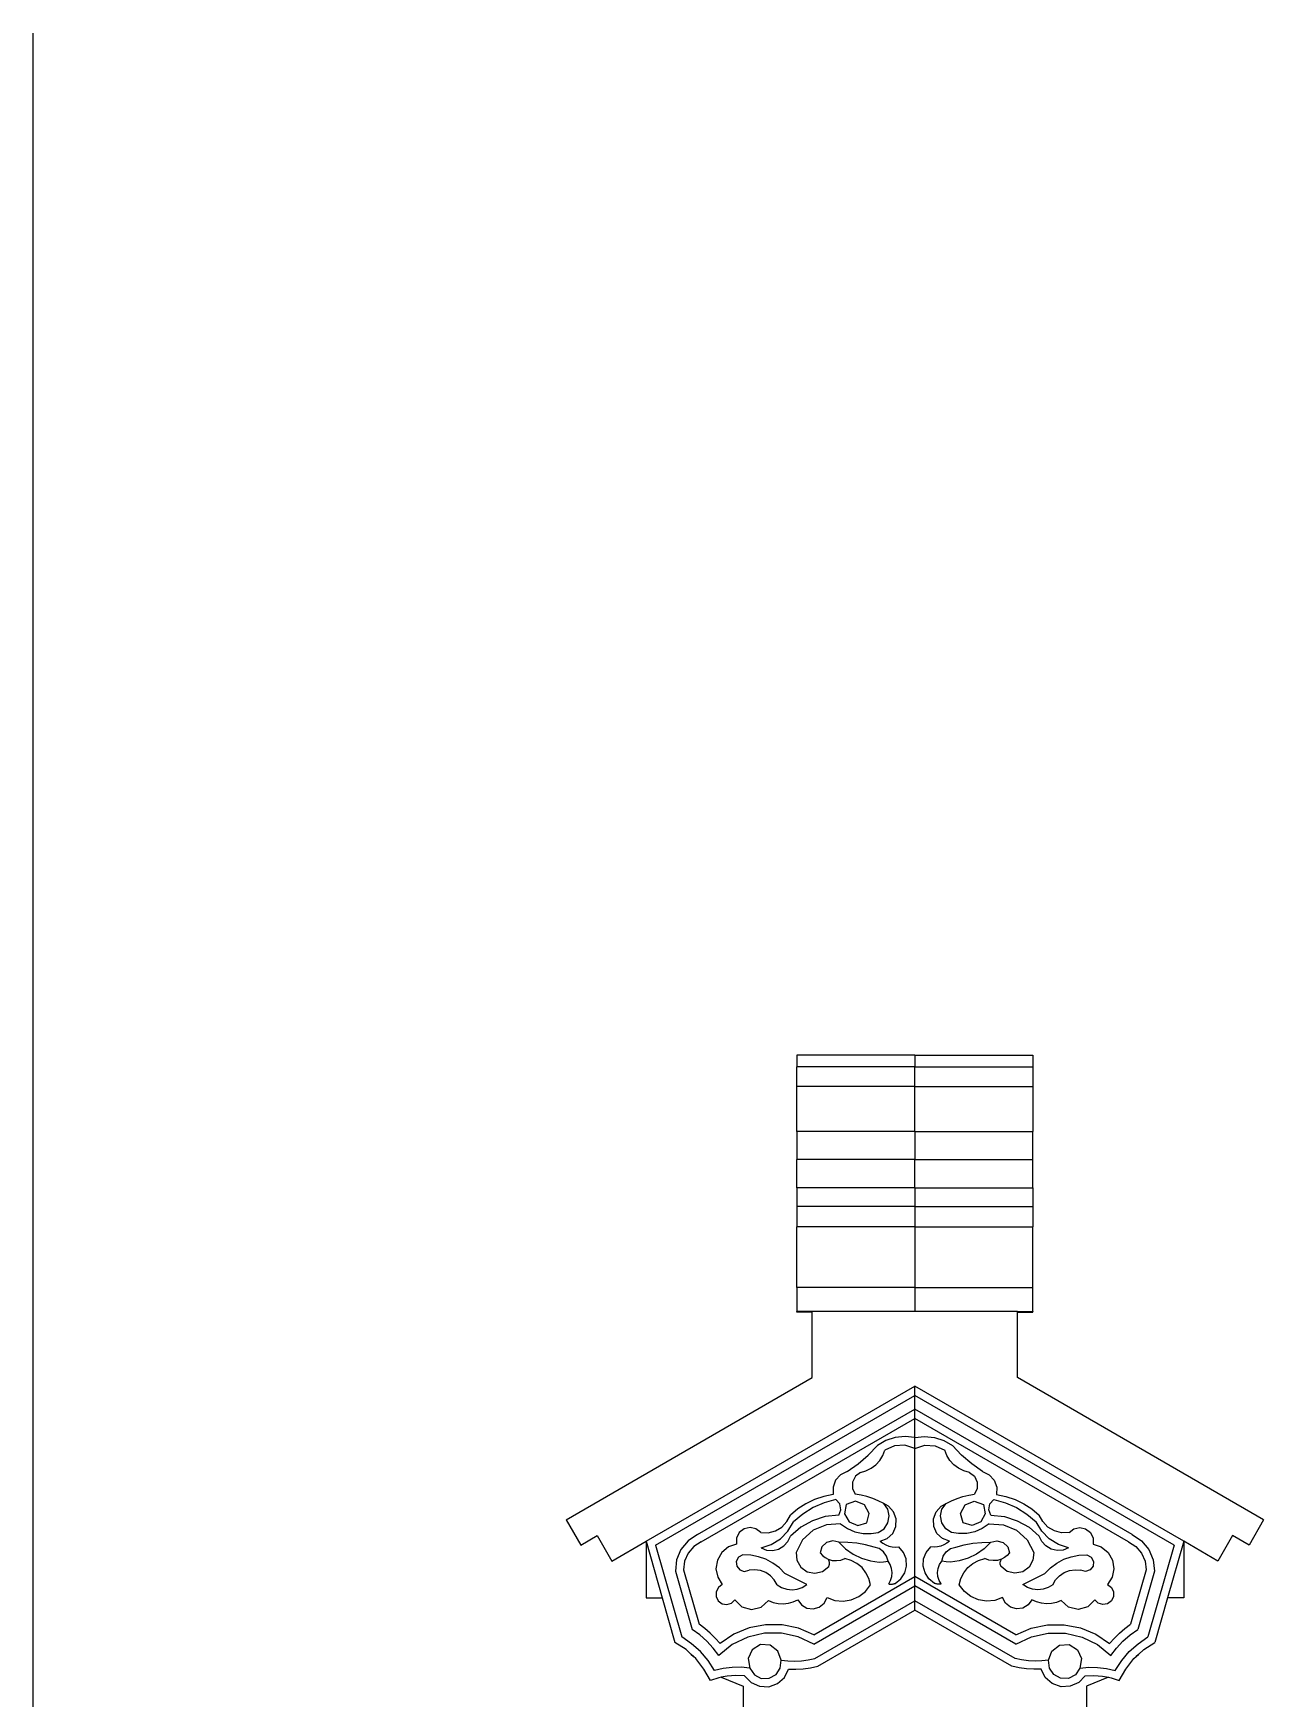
# Model space of a CAD drawing. Extents: x -24961 to 905641, y -154323 to 635957.
# Drawn here: x 394590 to 396597, y -100152 to -97435 of the extents above; entities that cross this region are included whole.
import ezdxf

# ---------------------------------------------------------------- set-up
doc = ezdxf.new("R2010")
doc.units = 0
doc.header["$LTSCALE"] = 1000
doc.header["$MEASUREMENT"] = 0
doc.layers.add('DOTE', color=1, linetype='Continuous')
doc.layers.add('WALL', color=9, linetype='Continuous')

msp = doc.modelspace()

# ---------------------------------------------------------------- linework, layer by layer
for p, q in [((395835.8, -99102.3), (395835.8, -99121.1)), ((396028.2, -99102.3), (395835.8, -99102.3)), ((396028.2, -99121.1), (395835.8, -99121.1)), ((395835.8, -99153.2), (395835.8, -99121.1)), ((396028.2, -99102.3), (396028.2, -99121.1)), ((396028.2, -99102.3), (396220.7, -99102.3)), ((396028.2, -99121.1), (396220.7, -99121.1)), ((396028.2, -99153.2), (396028.2, -99121.1)), ((396220.7, -99102.3), (396220.7, -99121.1)), ((396220.7, -99121.1), (396220.7, -99153.2)), ((396028.2, -99153.2), (395835.8, -99153.2)), ((395835.8, -99226.6), (395835.8, -99153.2)), ((396028.2, -99226.6), (396028.2, -99153.2)), ((396028.2, -99153.2), (396220.7, -99153.2)), ((396220.7, -99153.2), (396220.7, -99226.6)), ((396028.2, -99226.6), (395835.8, -99226.6)), ((395835.8, -99226.6), (395835.8, -99272.8)), ((396028.2, -99226.6), (396028.2, -99272.8)), ((396028.2, -99226.6), (396220.7, -99226.6)), ((396220.7, -99272.8), (396220.7, -99226.6)), ((396028.2, -99272.8), (395835.8, -99272.8)), ((395835.8, -99319), (395835.8, -99272.8)), ((396028.2, -99272.8), (396220.7, -99272.8)), ((396028.2, -99319), (396028.2, -99272.8)), ((396220.7, -99319), (396220.7, -99272.8)), ((395835.8, -99319), (395835.8, -99349.4)), ((396028.2, -99319), (395835.8, -99319)), ((396028.2, -99319), (396220.7, -99319)), ((396028.2, -99319), (396028.2, -99349.4)), ((396220.7, -99319), (396220.7, -99349.4)), ((396028.2, -99349.4), (395835.8, -99349.4)), ((395835.8, -99349.4), (395835.8, -99382.5)), ((396028.2, -99349.4), (396220.7, -99349.4)), ((396028.2, -99349.4), (396028.2, -99382.5)), ((396220.7, -99349.4), (396220.7, -99382.5)), ((396028.2, -99382.5), (395835.8, -99382.5)), ((395835.8, -99481.3), (395835.8, -99382.5)), ((396028.2, -99382.5), (396220.7, -99382.5)), ((396028.2, -99382.5), (396028.2, -99481.3)), ((396220.7, -99481.3), (396220.7, -99382.5)), ((396028.2, -99481.3), (395835.8, -99481.3)), ((395835.8, -99481.3), (395835.8, -99520.8)), ((396028.2, -99481.3), (396220.7, -99481.3)), ((396028.2, -99481.3), (396028.2, -99520.8)), ((396220.7, -99520.8), (396220.7, -99481.3)), ((395835.8, -99521.1), (395835.8, -99520.8)), ((395860.7, -99520.8), (395835.8, -99520.8)), ((395860.7, -99521.1), (395835.8, -99521.1)), ((395835.8, -99521.4), (395835.8, -99521.1)), ((395860.7, -99521.4), (395835.8, -99521.4)), ((396028.2, -99520.8), (395860.7, -99520.8)), ((395860.7, -99521.1), (395860.7, -99520.8)), ((395860.7, -99521.4), (395860.7, -99521.1)), ((395860.7, -99628.4), (395860.7, -99521.4)), ((396195.7, -99520.8), (396028.2, -99520.8)), ((396195.7, -99520.8), (396220.7, -99520.8)), ((396195.7, -99521.1), (396195.7, -99520.8)), ((396195.7, -99521.1), (396220.7, -99521.1)), ((396195.7, -99521.4), (396195.7, -99521.1)), ((396195.7, -99521.4), (396220.7, -99521.4)), ((396195.7, -99628.4), (396195.7, -99521.4)), ((396220.7, -99520.8), (396220.7, -99521.1)), ((396220.7, -99521.4), (396220.7, -99521.1)), ((395459, -99860.3), (395860.7, -99628.4)), ((395589.6, -99895.4), (396028.2, -99642.2)), ((396028.2, -99657.6), (396028.2, -99642.2)), ((396466.9, -99895.4), (396028.2, -99642.2)), ((396597.4, -99860.3), (396195.7, -99628.4)), ((395605.2, -99901.8), (396028.2, -99657.6)), ((396028.2, -99679.9), (396028.2, -99657.6)), ((396451.2, -99901.8), (396028.2, -99657.6)), ((395673.7, -99884.6), (396028.2, -99679.9)), ((395679.8, -99896.5), (396028.2, -99695.3)), ((396028.2, -99695.3), (396028.2, -99679.9)), ((396382.7, -99884.6), (396028.2, -99679.9)), ((396028.2, -99726.1), (396028.2, -99695.3)), ((396376.7, -99896.5), (396028.2, -99695.3)), ((396012.3, -99724.7), (395996.3, -99726.4)), ((396028.2, -99726.1), (396012.3, -99724.7)), ((396028.2, -99726.1), (396044.2, -99724.7)), ((396044.2, -99724.7), (396060.2, -99726.4)), ((395951.9, -99754.7), (395967, -99739)), ((395981, -99731.3), (395967, -99739)), ((395976, -99755.5), (395979.5, -99746.6)), ((395995, -99739.6), (395979.5, -99746.6)), ((395996.3, -99726.4), (395981, -99731.3)), ((396012, -99738.7), (395995, -99739.6)), ((396028.2, -99744.1), (396012, -99738.7)), ((396028.2, -99744.1), (396028.2, -99726.1)), ((396028.2, -99744.1), (396044.4, -99738.7)), ((396028.2, -99952.8), (396028.2, -99744.1)), ((396044.4, -99738.7), (396061.5, -99739.6)), ((396060.2, -99726.4), (396075.4, -99731.3)), ((396061.5, -99739.6), (396077, -99746.6)), ((396075.4, -99731.3), (396089.5, -99739)), ((396080.4, -99755.5), (396077, -99746.6)), ((396104.6, -99754.7), (396089.5, -99739)), ((395918, -99781.8), (395935.5, -99769)), ((395935.5, -99769), (395951.9, -99754.7)), ((395948.5, -99780.5), (395957, -99776.3)), ((395957, -99776.3), (395964.6, -99770.6)), ((395964.6, -99770.6), (395971, -99763.6)), ((395971, -99763.6), (395976, -99755.5)), ((396085.4, -99763.6), (396080.4, -99755.5)), ((396091.9, -99770.6), (396085.4, -99763.6)), ((396099.5, -99776.3), (396091.9, -99770.6)), ((396108, -99780.5), (396099.5, -99776.3)), ((396121, -99769), (396104.6, -99754.7)), ((396138.5, -99781.8), (396121, -99769)), ((395899, -99795.8), (395894.7, -99807)), ((395907.1, -99787), (395899, -99795.8)), ((395918, -99781.8), (395907.1, -99787)), ((395926.6, -99798.8), (395926.4, -99809.2)), ((395931.2, -99789.5), (395926.6, -99798.8)), ((395939.3, -99783.1), (395931.2, -99789.5)), ((395939.3, -99783.1), (395948.5, -99780.5)), ((396117.2, -99783.1), (396108, -99780.5)), ((396117.2, -99783.1), (396125.3, -99789.5)), ((396125.3, -99789.5), (396129.9, -99798.8)), ((396129.9, -99798.8), (396130.1, -99809.2)), ((396138.5, -99781.8), (396149.4, -99787)), ((396149.4, -99787), (396157.5, -99795.8)), ((396157.5, -99795.8), (396161.8, -99807)), ((395864.7, -99827.4), (395850.5, -99834.2)), ((395880.4, -99832.6), (395862.2, -99840.6)), ((395879.5, -99822.3), (395864.7, -99827.4)), ((395894.9, -99819.1), (395879.5, -99822.3)), ((395899.5, -99827.3), (395880.4, -99832.6)), ((395894.7, -99807), (395894.9, -99819.1)), ((395905.8, -99834.4), (395899.5, -99827.3)), ((395931.4, -99830), (395916.4, -99835.4)), ((395926.4, -99809.2), (395930.6, -99818.6)), ((395940.4, -99820.2), (395930.6, -99818.6)), ((395946.3, -99835.8), (395931.4, -99830)), ((395950, -99822.5), (395940.4, -99820.2)), ((395959.4, -99825.6), (395950, -99822.5)), ((395968.5, -99829.3), (395959.4, -99825.6)), ((395977.4, -99833.8), (395968.5, -99829.3)), ((396079.1, -99833.8), (396087.9, -99829.3)), ((396087.9, -99829.3), (396097.1, -99825.6)), ((396097.1, -99825.6), (396106.5, -99822.5)), ((396106.5, -99822.5), (396116.1, -99820.2)), ((396110.2, -99835.8), (396125.1, -99830)), ((396116.1, -99820.2), (396125.8, -99818.6)), ((396125.1, -99830), (396140.1, -99835.4)), ((396130.1, -99809.2), (396125.8, -99818.6)), ((396150.7, -99834.4), (396157, -99827.3)), ((396157, -99827.3), (396176.1, -99832.6)), ((396161.8, -99807), (396161.6, -99819.1)), ((396161.6, -99819.1), (396176.9, -99822.3)), ((396176.1, -99832.6), (396194.3, -99840.6)), ((396176.9, -99822.3), (396191.8, -99827.4)), ((396191.8, -99827.4), (396205.9, -99834.2)), ((395459, -99860.3), (395483, -99901.7)), ((395819.5, -99863.4), (395825.2, -99852.7)), ((395837.3, -99842.7), (395825.2, -99852.7)), ((395845.4, -99851), (395830.2, -99863.7)), ((395850.5, -99834.2), (395837.3, -99842.7)), ((395862.2, -99840.6), (395845.4, -99851)), ((395882.1, -99855.2), (395861.1, -99861.9)), ((395904, -99852.8), (395882.1, -99855.2)), ((395904, -99852.8), (395907.5, -99843.9)), ((395907.5, -99843.9), (395905.8, -99834.4)), ((395916.4, -99835.4), (395913.5, -99850.5)), ((395913.5, -99850.5), (395920.8, -99864)), ((395953.6, -99850), (395946.3, -99835.8)), ((395949.7, -99865.5), (395953.6, -99850)), ((395985.1, -99838.4), (395977.4, -99833.8)), ((395984, -99843.1), (395977.4, -99833.8)), ((395986.4, -99854.2), (395984, -99843.1)), ((395984.3, -99865.4), (395986.4, -99854.2)), ((395993.5, -99847.4), (395985.1, -99838.4)), ((395997.8, -99859), (395993.5, -99847.4)), ((395997.4, -99871.3), (395997.8, -99859)), ((396058.6, -99859), (396063, -99847.4)), ((396059.1, -99871.3), (396058.6, -99859)), ((396063, -99847.4), (396071.4, -99838.4)), ((396070.1, -99854.2), (396072.5, -99843.1)), ((396072.2, -99865.4), (396070.1, -99854.2)), ((396071.4, -99838.4), (396079.1, -99833.8)), ((396072.5, -99843.1), (396079.1, -99833.8)), ((396102.9, -99850), (396110.2, -99835.8)), ((396106.8, -99865.5), (396102.9, -99850)), ((396142.9, -99850.5), (396135.7, -99864)), ((396140.1, -99835.4), (396142.9, -99850.5)), ((396149, -99843.9), (396150.7, -99834.4)), ((396152.4, -99852.8), (396149, -99843.9)), ((396152.4, -99852.8), (396174.4, -99855.2)), ((396174.4, -99855.2), (396195.4, -99861.9)), ((396194.3, -99840.6), (396211.1, -99851)), ((396205.9, -99834.2), (396219.2, -99842.7)), ((396211.1, -99851), (396226.3, -99863.7)), ((396219.2, -99842.7), (396231.3, -99852.7)), ((396237, -99863.4), (396231.3, -99852.7)), ((396597.4, -99860.3), (396573.5, -99901.7)), ((395483, -99901.7), (395509.8, -99886.2)), ((395509.8, -99886.2), (395533.7, -99927.7)), ((395673.7, -99884.6), (395658.3, -99894.7)), ((395741.8, -99881.3), (395737.4, -99890.2)), ((395749.6, -99875.2), (395741.8, -99881.3)), ((395759.3, -99873), (395749.6, -99875.2)), ((395769, -99875.2), (395759.3, -99873)), ((395776.7, -99881.4), (395769, -99875.2)), ((395776.7, -99881.4), (395788.9, -99881.6)), ((395788.9, -99881.6), (395800.6, -99878.4)), ((395800.6, -99878.4), (395811.1, -99872.2)), ((395808.9, -99891.4), (395821.2, -99878.8)), ((395811.1, -99872.2), (395819.5, -99863.4)), ((395821, -99895.9), (395825.1, -99887)), ((395821.2, -99878.8), (395830.2, -99863.7)), ((395841.9, -99872.6), (395825.1, -99887)), ((395861.1, -99861.9), (395841.9, -99872.6)), ((395862.3, -99877.4), (395845.1, -99893.1)), ((395883.8, -99868.4), (395862.3, -99877.4)), ((395907.1, -99867.2), (395883.8, -99868.4)), ((395907.1, -99867.2), (395918.2, -99874.8)), ((395918.2, -99874.8), (395930.5, -99880)), ((395920.8, -99864), (395935, -99869.9)), ((395930.5, -99880), (395943.7, -99882.8)), ((395935, -99869.9), (395949.7, -99865.5)), ((395943.7, -99882.8), (395957.1, -99883)), ((395957.1, -99883), (395968.3, -99881.1)), ((395968.3, -99881.1), (395977.9, -99874.9)), ((395977.9, -99874.9), (395984.3, -99865.4)), ((395983.2, -99891), (395992.3, -99882.6)), ((395992.3, -99882.6), (395997.4, -99871.3)), ((396064.2, -99882.6), (396059.1, -99871.3)), ((396073.3, -99891), (396064.2, -99882.6)), ((396078.6, -99874.9), (396072.2, -99865.4)), ((396088.1, -99881.1), (396078.6, -99874.9)), ((396099.4, -99883), (396088.1, -99881.1)), ((396112.8, -99882.8), (396099.4, -99883)), ((396121.5, -99869.9), (396106.8, -99865.5)), ((396125.9, -99880), (396112.8, -99882.8)), ((396135.7, -99864), (396121.5, -99869.9)), ((396138.3, -99874.8), (396125.9, -99880)), ((396149.4, -99867.2), (396138.3, -99874.8)), ((396149.4, -99867.2), (396172.6, -99868.4)), ((396172.6, -99868.4), (396194.1, -99877.4)), ((396194.1, -99877.4), (396211.3, -99893.1)), ((396195.4, -99861.9), (396214.6, -99872.6)), ((396214.6, -99872.6), (396231.3, -99887)), ((396235.3, -99878.8), (396226.3, -99863.7)), ((396235.5, -99895.9), (396231.3, -99887)), ((396247.6, -99891.4), (396235.3, -99878.8)), ((396245.4, -99872.2), (396237, -99863.4)), ((396255.9, -99878.4), (396245.4, -99872.2)), ((396267.6, -99881.6), (396255.9, -99878.4)), ((396279.8, -99881.4), (396267.6, -99881.6)), ((396279.8, -99881.4), (396287.5, -99875.2)), ((396287.5, -99875.2), (396297.2, -99873)), ((396297.2, -99873), (396306.9, -99875.2)), ((396306.9, -99875.2), (396314.7, -99881.3)), ((396314.7, -99881.3), (396319, -99890.2)), ((396382.7, -99884.6), (396398.2, -99894.7)), ((396546.7, -99886.2), (396522.7, -99927.7)), ((396573.5, -99901.7), (396546.7, -99886.2)), ((395533.7, -99927.7), (395589.6, -99895.4)), ((395589.6, -99895.4), (395589.6, -99987.9)), ((395589.6, -99895.4), (395616, -99987.9)), ((395605.2, -99901.8), (395648.1, -100051.6)), ((395646.5, -99908.8), (395639.4, -99925.7)), ((395658.3, -99894.7), (395646.5, -99908.8)), ((395658.4, -99914.8), (395652.6, -99927.8)), ((395667.8, -99904.1), (395658.4, -99914.8)), ((395679.8, -99896.5), (395667.8, -99904.1)), ((395713, -99913.8), (395706, -99926.2)), ((395723.9, -99904.8), (395713, -99913.8)), ((395737.4, -99900.2), (395723.9, -99904.8)), ((395737.4, -99890.2), (395737.4, -99900.2)), ((395777.3, -99906.1), (395794, -99900.7)), ((395777.3, -99906.1), (395786.4, -99909.7)), ((395786.4, -99909.7), (395796.3, -99910.3)), ((395794, -99900.7), (395808.9, -99891.4)), ((395796.3, -99910.3), (395805.8, -99908.1)), ((395805.8, -99908.1), (395814.3, -99903.1)), ((395814.3, -99903.1), (395821, -99895.9)), ((395845.1, -99893.1), (395834.3, -99913.7)), ((395834.3, -99913.7), (395835.5, -99926.5)), ((395876.7, -99904.5), (395873.6, -99914.4)), ((395873.6, -99914.4), (395877.4, -99918.5)), ((395884.2, -99897.2), (395876.7, -99904.5)), ((395894.3, -99894.6), (395884.2, -99897.2)), ((395904.4, -99897.1), (395894.3, -99894.6)), ((395904.4, -99897.1), (395915.2, -99907.7)), ((395918.9, -99897.2), (395904.4, -99897.1)), ((395915.2, -99907.7), (395927.6, -99916.5)), ((395933.4, -99898.6), (395918.9, -99897.2)), ((395947.6, -99901.1), (395933.4, -99898.6)), ((395961.6, -99904.9), (395947.6, -99901.1)), ((395969.9, -99907.4), (395961.6, -99904.9)), ((395977, -99912.5), (395969.9, -99907.4)), ((395971.7, -99895.3), (395983.2, -99891)), ((395971.7, -99895.3), (395976, -99898.6)), ((395976, -99898.6), (395980.8, -99901.3)), ((395982, -99919.6), (395977, -99912.5)), ((395980.8, -99901.3), (395986, -99903.3)), ((395986, -99903.3), (395991.3, -99904.5)), ((395991.3, -99904.5), (395996.8, -99905)), ((395996.8, -99905), (396002.3, -99904.7)), ((396009.7, -99913.6), (396002.3, -99904.7)), ((396014, -99924.3), (396009.7, -99913.6)), ((396042.5, -99924.3), (396046.8, -99913.6)), ((396046.8, -99913.6), (396054.2, -99904.7)), ((396059.7, -99905), (396054.2, -99904.7)), ((396065.2, -99904.5), (396059.7, -99905)), ((396070.5, -99903.3), (396065.2, -99904.5)), ((396075.6, -99901.3), (396070.5, -99903.3)), ((396084.8, -99895.3), (396073.3, -99891)), ((396074.5, -99919.6), (396079.5, -99912.5)), ((396080.4, -99898.6), (396075.6, -99901.3)), ((396079.5, -99912.5), (396086.5, -99907.4)), ((396084.8, -99895.3), (396080.4, -99898.6)), ((396086.5, -99907.4), (396094.9, -99904.9)), ((396094.9, -99904.9), (396108.8, -99901.1)), ((396108.8, -99901.1), (396123.1, -99898.6)), ((396123.1, -99898.6), (396137.6, -99897.2)), ((396141.3, -99907.7), (396128.9, -99916.5)), ((396137.6, -99897.2), (396152.1, -99897.1)), ((396152.1, -99897.1), (396141.3, -99907.7)), ((396152.1, -99897.1), (396162.2, -99894.6)), ((396162.2, -99894.6), (396172.2, -99897.2)), ((396172.2, -99897.2), (396179.8, -99904.5)), ((396182.8, -99914.4), (396179.1, -99918.5)), ((396179.8, -99904.5), (396182.8, -99914.4)), ((396211.3, -99893.1), (396222.2, -99913.7)), ((396222.2, -99913.7), (396221, -99926.5)), ((396242.2, -99903.1), (396235.5, -99895.9)), ((396250.6, -99908.1), (396242.2, -99903.1)), ((396262.5, -99900.7), (396247.6, -99891.4)), ((396260.2, -99910.3), (396250.6, -99908.1)), ((396270, -99909.7), (396260.2, -99910.3)), ((396279.2, -99906.1), (396262.5, -99900.7)), ((396279.2, -99906.1), (396270, -99909.7)), ((396319, -99890.2), (396319.1, -99900.2)), ((396319.1, -99900.2), (396332.5, -99904.8)), ((396332.5, -99904.8), (396343.5, -99913.8)), ((396343.5, -99913.8), (396350.5, -99926.2)), ((396376.7, -99896.5), (396388.7, -99904.1)), ((396388.7, -99904.1), (396398, -99914.8)), ((396398, -99914.8), (396403.9, -99927.8)), ((396398.2, -99894.7), (396410, -99908.8)), ((396451.2, -99901.8), (396408.4, -100051.6)), ((396410, -99908.8), (396417.1, -99925.7)), ((396466.9, -99895.4), (396440.4, -99987.9)), ((396466.9, -99895.4), (396466.9, -99987.9)), ((396522.7, -99927.7), (396466.9, -99895.4)), ((395639.4, -99925.7), (395637.5, -99944)), ((395652.6, -99927.8), (395650.7, -99942)), ((395650.7, -99942), (395676.2, -100030.9)), ((395706, -99926.2), (395703.7, -99940.2)), ((395703.7, -99940.2), (395706.5, -99954.1)), ((395740.6, -99921.2), (395736.9, -99928.2)), ((395736.9, -99928.2), (395737.5, -99936.1)), ((395737.5, -99936.1), (395742.4, -99942.3)), ((395747.6, -99917.5), (395740.6, -99921.2)), ((395760.5, -99918.1), (395747.6, -99917.5)), ((395766.8, -99941.9), (395757.6, -99942.8)), ((395773.2, -99920.6), (395760.5, -99918.1)), ((395776.1, -99943.1), (395766.8, -99941.9)), ((395785.3, -99924.9), (395773.2, -99920.6)), ((395796.7, -99931), (395785.3, -99924.9)), ((395807.1, -99938.7), (395796.7, -99931)), ((395816.2, -99947.8), (395807.1, -99938.7)), ((395835.5, -99926.5), (395841.9, -99937.6)), ((395841.9, -99937.6), (395852.3, -99945.1)), ((395877.4, -99918.5), (395881.8, -99922)), ((395877.4, -99944.7), (395887.6, -99936.8)), ((395881.8, -99922), (395886.8, -99924.6)), ((395887.2, -99925.2), (395886.8, -99924.6)), ((395886.8, -99924.6), (395893.5, -99926.6)), ((395887.6, -99925.9), (395887.2, -99925.2)), ((395887.9, -99926.6), (395887.6, -99925.9)), ((395887.6, -99936.8), (395887.9, -99936.1)), ((395888.2, -99927.3), (395887.9, -99926.6)), ((395887.9, -99936.1), (395888.2, -99935.4)), ((395888.5, -99928), (395888.2, -99927.3)), ((395888.2, -99935.4), (395888.4, -99934.7)), ((395888.4, -99934.7), (395888.6, -99934)), ((395888.6, -99928.7), (395888.5, -99928)), ((395888.8, -99929.5), (395888.6, -99928.7)), ((395888.6, -99934), (395888.8, -99933.2)), ((395888.9, -99930.2), (395888.8, -99929.5)), ((395888.8, -99933.2), (395888.9, -99932.5)), ((395888.9, -99931), (395888.9, -99930.2)), ((395888.9, -99931.7), (395888.9, -99931)), ((395888.9, -99932.5), (395888.9, -99931.7)), ((395893.5, -99926.6), (395900.5, -99927.1)), ((395900.5, -99927.1), (395907.5, -99926.2)), ((395907.5, -99926.2), (395914.1, -99923.7)), ((395924.3, -99926.6), (395914.1, -99923.7)), ((395933.8, -99931.6), (395924.3, -99926.6)), ((395927.6, -99916.5), (395941.3, -99923)), ((395942, -99938.4), (395933.8, -99931.6)), ((395941.3, -99923), (395955.8, -99927.3)), ((395948.5, -99946.8), (395942, -99938.4)), ((395955.8, -99927.3), (395962.9, -99928.7)), ((395962.9, -99928.7), (395970.1, -99929.3)), ((395970.1, -99929.3), (395977.3, -99929)), ((395977.3, -99929), (395984.4, -99927.9)), ((395984.4, -99927.9), (395982, -99919.6)), ((395987.9, -99933.5), (395984.4, -99927.9)), ((395990.2, -99939.7), (395987.9, -99933.5)), ((395991.1, -99946.3), (395990.2, -99939.7)), ((396011.7, -99947.1), (396014.7, -99935.9)), ((396014.7, -99935.9), (396014, -99924.3)), ((396041.8, -99935.9), (396042.5, -99924.3)), ((396044.8, -99947.1), (396041.8, -99935.9)), ((396065.4, -99946.3), (396066.3, -99939.7)), ((396066.3, -99939.7), (396068.5, -99933.5)), ((396068.5, -99933.5), (396072.1, -99927.9)), ((396072.1, -99927.9), (396074.5, -99919.6)), ((396079.2, -99929), (396072.1, -99927.9)), ((396086.4, -99929.3), (396079.2, -99929)), ((396093.6, -99928.7), (396086.4, -99929.3)), ((396100.7, -99927.3), (396093.6, -99928.7)), ((396115.2, -99923), (396100.7, -99927.3)), ((396107.9, -99946.8), (396114.5, -99938.4)), ((396114.5, -99938.4), (396122.7, -99931.6)), ((396128.9, -99916.5), (396115.2, -99923)), ((396122.7, -99931.6), (396132.1, -99926.6)), ((396132.1, -99926.6), (396142.4, -99923.7)), ((396149, -99926.2), (396142.4, -99923.7)), ((396156, -99927.1), (396149, -99926.2)), ((396163, -99926.6), (396156, -99927.1)), ((396169.7, -99924.6), (396163, -99926.6)), ((396167.5, -99931), (396167.6, -99930.2)), ((396167.5, -99931.7), (396167.5, -99931)), ((396167.6, -99932.5), (396167.5, -99931.7)), ((396167.6, -99930.2), (396167.7, -99929.5)), ((396167.7, -99933.2), (396167.6, -99932.5)), ((396167.7, -99929.5), (396167.8, -99928.7)), ((396167.8, -99934), (396167.7, -99933.2)), ((396167.8, -99928.7), (396168, -99928)), ((396168, -99934.7), (396167.8, -99934)), ((396168, -99928), (396168.3, -99927.3)), ((396168.3, -99935.4), (396168, -99934.7)), ((396168.3, -99927.3), (396168.6, -99926.6)), ((396168.6, -99936.1), (396168.3, -99935.4)), ((396168.6, -99926.6), (396168.9, -99925.9)), ((396168.9, -99936.8), (396168.6, -99936.1)), ((396168.9, -99925.9), (396169.3, -99925.2)), ((396179.1, -99944.7), (396168.9, -99936.8)), ((396169.3, -99925.2), (396169.7, -99924.6)), ((396174.6, -99922), (396169.7, -99924.6)), ((396179.1, -99918.5), (396174.6, -99922)), ((396214.6, -99937.6), (396204.2, -99945.1)), ((396221, -99926.5), (396214.6, -99937.6)), ((396240.2, -99947.8), (396249.4, -99938.7)), ((396249.4, -99938.7), (396259.7, -99931)), ((396259.7, -99931), (396271.1, -99924.9)), ((396271.1, -99924.9), (396283.3, -99920.6)), ((396280.4, -99943.1), (396289.6, -99941.9)), ((396283.3, -99920.6), (396296, -99918.1)), ((396289.6, -99941.9), (396298.9, -99942.8)), ((396296, -99918.1), (396308.9, -99917.5)), ((396308.9, -99917.5), (396315.8, -99921.2)), ((396319, -99936.1), (396314.1, -99942.3)), ((396315.8, -99921.2), (396319.6, -99928.2)), ((396319.6, -99928.2), (396319, -99936.1)), ((396352.8, -99940.2), (396350, -99954.1)), ((396350.5, -99926.2), (396352.8, -99940.2)), ((396405.8, -99942), (396380.3, -100030.9)), ((396403.9, -99927.8), (396405.8, -99942)), ((396417.1, -99925.7), (396419, -99944)), ((395637.5, -99944), (395664.7, -100039.2)), ((395706.5, -99954.1), (395714, -99966.1)), ((395714, -99966.1), (395707.6, -99970.7)), ((395742.4, -99942.3), (395749.9, -99944.8)), ((395749.9, -99944.8), (395757.6, -99942.8)), ((395784.8, -99946.4), (395776.1, -99943.1)), ((395792.5, -99951.7), (395784.8, -99946.4)), ((395798.8, -99958.5), (395792.5, -99951.7)), ((395803.3, -99966.7), (395798.8, -99958.5)), ((395803.3, -99966.7), (395810.8, -99971)), ((395852, -99966.2), (395816.2, -99947.8)), ((395844.6, -99970.7), (395852, -99966.2)), ((395852.3, -99945.1), (395864.9, -99947.6)), ((395863.2, -100063.4), (396028.2, -99968.2)), ((395863.3, -100048), (396028.2, -99952.8)), ((395864.9, -99947.6), (395877.4, -99944.7)), ((395947.5, -99977.4), (395955.8, -99966.7)), ((395953.2, -99956.4), (395948.5, -99946.8)), ((395955.8, -99966.7), (395953.2, -99956.4)), ((395985.5, -99965), (395988.7, -99959.2)), ((395985.5, -99965), (395986.5, -99965.2)), ((395986.5, -99965.2), (395987.6, -99965.4)), ((395987.6, -99965.4), (395988.7, -99965.5)), ((395988.7, -99959.2), (395990.6, -99952.9)), ((395988.7, -99965.5), (395989.8, -99965.5)), ((395989.8, -99965.5), (395990.9, -99965.5)), ((395990.6, -99952.9), (395991.1, -99946.3)), ((395990.9, -99965.5), (395992, -99965.3)), ((395992, -99965.3), (395993.1, -99965.1)), ((395993.1, -99965.1), (395994.2, -99964.8)), ((395994.2, -99964.8), (395995.2, -99964.5)), ((395995.2, -99964.5), (395996.2, -99964.1)), ((395996.2, -99964.1), (396005.3, -99956.8)), ((396005.3, -99956.8), (396011.7, -99947.1)), ((396028.2, -99968.2), (396028.2, -99952.8)), ((396193.2, -100048), (396028.2, -99952.8)), ((396028.2, -99992.4), (396028.2, -99968.2)), ((396193.2, -100063.4), (396028.2, -99968.2)), ((396051.2, -99956.8), (396044.8, -99947.1)), ((396060.2, -99964.1), (396051.2, -99956.8)), ((396061.3, -99964.5), (396060.2, -99964.1)), ((396062.3, -99964.8), (396061.3, -99964.5)), ((396063.4, -99965.1), (396062.3, -99964.8)), ((396064.5, -99965.3), (396063.4, -99965.1)), ((396065.5, -99965.5), (396064.5, -99965.3)), ((396065.9, -99952.9), (396065.4, -99946.3)), ((396066.7, -99965.5), (396065.5, -99965.5)), ((396067.8, -99959.2), (396065.9, -99952.9)), ((396067.8, -99965.5), (396066.7, -99965.5)), ((396071, -99965), (396067.8, -99959.2)), ((396068.9, -99965.4), (396067.8, -99965.5)), ((396069.9, -99965.2), (396068.9, -99965.4)), ((396071, -99965), (396069.9, -99965.2)), ((396100.6, -99966.7), (396103.2, -99956.4)), ((396109, -99977.4), (396100.6, -99966.7)), ((396103.2, -99956.4), (396107.9, -99946.8)), ((396191.6, -99947.6), (396179.1, -99944.7)), ((396204.2, -99945.1), (396191.6, -99947.6)), ((396204.4, -99966.2), (396240.2, -99947.8)), ((396211.9, -99970.7), (396204.4, -99966.2)), ((396253.2, -99966.7), (396245.6, -99971)), ((396253.2, -99966.7), (396257.7, -99958.5)), ((396257.7, -99958.5), (396264, -99951.7)), ((396264, -99951.7), (396271.7, -99946.4)), ((396271.7, -99946.4), (396280.4, -99943.1)), ((396306.6, -99944.8), (396298.9, -99942.8)), ((396314.1, -99942.3), (396306.6, -99944.8)), ((396350, -99954.1), (396342.5, -99966.1)), ((396342.5, -99966.1), (396348.9, -99970.7)), ((396419, -99944), (396391.8, -100039.2)), ((395589.6, -99987.9), (395616, -99987.9)), ((395616, -99987.9), (395636.8, -100060.4)), ((395707.6, -99970.7), (395704, -99977.7)), ((395704, -99977.7), (395704, -99985.6)), ((395704, -99985.6), (395707.5, -99992.6)), ((395707.5, -99992.6), (395713.8, -99997.3)), ((395721.5, -99998.6), (395729, -99996.3)), ((395729, -99996.3), (395734.7, -99990.8)), ((395734.7, -99990.8), (395746.1, -100002.5)), ((395777.6, -100003.2), (395789.5, -99992.1)), ((395789.5, -99992.1), (395797.2, -99995.1)), ((395797.2, -99995.1), (395805.3, -99996.9)), ((395810.8, -99971), (395819.1, -99973.7)), ((395813.6, -99997.4), (395821.8, -99996.5)), ((395819.1, -99973.7), (395827.8, -99974.5)), ((395821.8, -99996.5), (395829.7, -99994.3)), ((395827.8, -99974.5), (395836.4, -99973.5)), ((395829.7, -99994.3), (395837.2, -99990.8)), ((395836.4, -99973.5), (395844.6, -99970.7)), ((395837.2, -99990.8), (395843.3, -99999.1)), ((395864.8, -100086.7), (396028.2, -99992.4)), ((395872.2, -100003), (395880.2, -99996.5)), ((395880.2, -99996.5), (395884.9, -99987.4)), ((395884.9, -99987.4), (395897.7, -99991.9)), ((395897.7, -99991.9), (395911.1, -99993.1)), ((395911.1, -99993.1), (395924.4, -99990.9)), ((395924.4, -99990.9), (395936.8, -99985.6)), ((395936.8, -99985.6), (395947.5, -99977.4)), ((396028.2, -100007.7), (396028.2, -99992.4)), ((396191.7, -100086.7), (396028.2, -99992.4)), ((396119.7, -99985.6), (396109, -99977.4)), ((396132, -99990.9), (396119.7, -99985.6)), ((396145.4, -99993.1), (396132, -99990.9)), ((396158.8, -99991.9), (396145.4, -99993.1)), ((396171.5, -99987.4), (396158.8, -99991.9)), ((396176.3, -99996.5), (396171.5, -99987.4)), ((396184.3, -100003), (396176.3, -99996.5)), ((396220.1, -99973.5), (396211.9, -99970.7)), ((396219.2, -99990.8), (396213.2, -99999.1)), ((396226.7, -99994.3), (396219.2, -99990.8)), ((396228.7, -99974.5), (396220.1, -99973.5)), ((396234.7, -99996.5), (396226.7, -99994.3)), ((396237.4, -99973.7), (396228.7, -99974.5)), ((396242.9, -99997.4), (396234.7, -99996.5)), ((396245.6, -99971), (396237.4, -99973.7)), ((396259.3, -99995.1), (396251.2, -99996.9)), ((396266.9, -99992.1), (396259.3, -99995.1)), ((396278.9, -100003.2), (396266.9, -99992.1)), ((396321.8, -99990.8), (396310.4, -100002.5)), ((396327.4, -99996.3), (396321.8, -99990.8)), ((396334.9, -99998.6), (396327.4, -99996.3)), ((396349, -99992.6), (396342.7, -99997.3)), ((396348.9, -99970.7), (396352.5, -99977.7)), ((396352.5, -99985.6), (396349, -99992.6)), ((396352.5, -99977.7), (396352.5, -99985.6)), ((396440.4, -99987.9), (396419.7, -100060.4)), ((396466.9, -99987.9), (396440.4, -99987.9)), ((395713.8, -99997.3), (395721.5, -99998.6)), ((395746.1, -100002.5), (395761.8, -100007)), ((395761.8, -100007), (395777.6, -100003.2)), ((395805.3, -99996.9), (395813.6, -99997.4)), ((395843.3, -99999.1), (395852.1, -100004.4)), ((395852.1, -100004.4), (395862.3, -100005.8)), ((395862.3, -100005.8), (395872.2, -100003)), ((395869.9, -100099.2), (396028.2, -100007.7)), ((396186.6, -100099.2), (396028.2, -100007.7)), ((396194.2, -100005.8), (396184.3, -100003)), ((396204.4, -100004.4), (396194.2, -100005.8)), ((396213.2, -99999.1), (396204.4, -100004.4)), ((396251.2, -99996.9), (396242.9, -99997.4)), ((396294.7, -100007), (396278.9, -100003.2)), ((396310.4, -100002.5), (396294.7, -100007)), ((396342.7, -99997.3), (396334.9, -99998.6)), ((395677.1, -100048.3), (395664.7, -100039.2)), ((395685.4, -100037.9), (395676.2, -100030.9)), ((395688.6, -100058.5), (395677.1, -100048.3)), ((395694.3, -100045.5), (395685.4, -100037.9)), ((395702.6, -100053.6), (395694.3, -100045.5)), ((395732.9, -100047.2), (395710.3, -100062.3)), ((395758, -100036.9), (395732.9, -100047.2)), ((395782.7, -100045.4), (395755.5, -100051.8)), ((395784.6, -100031.8), (395758, -100036.9)), ((395810.7, -100045.2), (395782.7, -100045.4)), ((395811.7, -100032), (395784.6, -100031.8)), ((395838, -100051.4), (395810.7, -100045.2)), ((395838.3, -100037.4), (395811.7, -100032)), ((395863.3, -100048), (395838.3, -100037.4)), ((396193.2, -100048), (396218.2, -100037.4)), ((396218.2, -100037.4), (396244.7, -100032)), ((396218.5, -100051.4), (396245.8, -100045.2)), ((396244.7, -100032), (396271.8, -100031.8)), ((396245.8, -100045.2), (396273.8, -100045.4)), ((396271.8, -100031.8), (396298.5, -100036.9)), ((396273.8, -100045.4), (396301, -100051.8)), ((396298.5, -100036.9), (396323.6, -100047.2)), ((396323.6, -100047.2), (396346.1, -100062.3)), ((396353.9, -100053.6), (396362.2, -100045.5)), ((396362.2, -100045.5), (396371, -100037.9)), ((396367.8, -100058.5), (396379.4, -100048.3)), ((396371, -100037.9), (396380.3, -100030.9)), ((396379.4, -100048.3), (396391.8, -100039.2)), ((395654.8, -100072.3), (395636.8, -100060.4)), ((395663.9, -100062.6), (395648.1, -100051.6)), ((395663.1, -100080), (395654.8, -100072.3)), ((395678.2, -100075.5), (395663.9, -100062.6)), ((395690.7, -100090.2), (395678.2, -100075.5)), ((395699.2, -100069.7), (395688.6, -100058.5)), ((395708.6, -100081.8), (395699.2, -100069.7)), ((395710.3, -100062.3), (395702.6, -100053.6)), ((395730.3, -100064.1), (395708.6, -100081.8)), ((395755.5, -100051.8), (395730.3, -100064.1)), ((395762.7, -100072.4), (395756.3, -100087)), ((395776.3, -100064.1), (395762.7, -100072.4)), ((395792.2, -100064.9), (395776.3, -100064.1)), ((395804.9, -100074.5), (395792.2, -100064.9)), ((395810, -100089.6), (395804.9, -100074.5)), ((395863.2, -100063.4), (395838, -100051.4)), ((396193.2, -100063.4), (396218.5, -100051.4)), ((396246.5, -100089.6), (396251.5, -100074.5)), ((396251.5, -100074.5), (396264.2, -100064.9)), ((396264.2, -100064.9), (396280.2, -100064.1)), ((396280.2, -100064.1), (396293.7, -100072.4)), ((396293.7, -100072.4), (396300.2, -100087)), ((396301, -100051.8), (396326.1, -100064.1)), ((396326.1, -100064.1), (396347.8, -100081.8)), ((396346.1, -100062.3), (396353.9, -100053.6)), ((396347.8, -100081.8), (396357.3, -100069.7)), ((396357.3, -100069.7), (396367.8, -100058.5)), ((396365.7, -100090.2), (396378.2, -100075.5)), ((396378.2, -100075.5), (396392.5, -100062.6)), ((396392.5, -100062.6), (396408.4, -100051.6)), ((396393.3, -100080), (396401.7, -100072.3)), ((396401.7, -100072.3), (396419.7, -100060.4)), ((395663.1, -100080), (395663.4, -100080.4)), ((395667.1, -100083.5), (395663.1, -100080)), ((395663.4, -100080.4), (395667.1, -100083.5)), ((395670.7, -100086.9), (395667.1, -100083.5)), ((395684.1, -100103.9), (395670.7, -100086.9)), ((395694.7, -100122.7), (395684.1, -100103.9)), ((395701.2, -100106.3), (395690.7, -100090.2)), ((395715.5, -100103), (395701.2, -100106.3)), ((395730, -100101.2), (395715.5, -100103)), ((395744.6, -100101.1), (395730, -100101.2)), ((395759.1, -100102.7), (395744.6, -100101.1)), ((395756.3, -100087), (395759.1, -100102.7)), ((395759.1, -100102.7), (395766.3, -100113.2)), ((395801.7, -100113), (395808.7, -100102.3)), ((395808.7, -100102.3), (395810, -100089.6)), ((395810, -100089.6), (395821, -100090.7)), ((395815.3, -100117.6), (395822.1, -100104.1)), ((395821, -100090.7), (395832, -100091)), ((395822.1, -100104.1), (395834.2, -100104.3)), ((395832, -100091), (395843, -100090.4)), ((395834.2, -100104.3), (395846.2, -100103.5)), ((395843, -100090.4), (395854, -100089)), ((395846.2, -100103.5), (395858.1, -100101.8)), ((395854, -100089), (395864.8, -100086.7)), ((395858.1, -100101.8), (395869.9, -100099.2)), ((396198.4, -100101.8), (396186.6, -100099.2)), ((396202.5, -100089), (396191.7, -100086.7)), ((396210.3, -100103.5), (396198.4, -100101.8)), ((396213.4, -100090.4), (396202.5, -100089)), ((396222.3, -100104.3), (396210.3, -100103.5)), ((396224.5, -100091), (396213.4, -100090.4)), ((396234.4, -100104.1), (396222.3, -100104.3)), ((396235.5, -100090.7), (396224.5, -100091)), ((396241.1, -100117.6), (396234.4, -100104.1)), ((396246.5, -100089.6), (396235.5, -100090.7)), ((396247.8, -100102.3), (396246.5, -100089.6)), ((396254.8, -100113), (396247.8, -100102.3)), ((396297.4, -100102.7), (396290.1, -100113.2)), ((396300.2, -100087), (396297.4, -100102.7)), ((396297.4, -100102.7), (396311.9, -100101.1)), ((396311.9, -100101.1), (396326.5, -100101.2)), ((396326.5, -100101.2), (396341, -100103)), ((396341, -100103), (396355.2, -100106.3)), ((396355.2, -100106.3), (396365.7, -100090.2)), ((396361.8, -100122.7), (396372.3, -100103.9)), ((396372.3, -100103.9), (396385.7, -100086.9)), ((396385.7, -100086.9), (396389.4, -100083.5)), ((396389.4, -100083.5), (396393.3, -100080)), ((396393.1, -100080.4), (396389.4, -100083.5)), ((396393.3, -100080), (396393.1, -100080.4)), ((395708.1, -100118.2), (395694.7, -100122.7)), ((395712, -100117.4), (395708.1, -100118.2)), ((395722.1, -100115.4), (395712, -100117.4)), ((395712, -100117.4), (395748.2, -100132.1)), ((395736.2, -100114.3), (395722.1, -100115.4)), ((395750.5, -100114.9), (395736.2, -100114.3)), ((395748.2, -100132.1), (395748.2, -100171.9)), ((395750.5, -100114.9), (395760.9, -100125.9)), ((395760.9, -100125.9), (395774.7, -100132.1)), ((395766.3, -100113.2), (395777.7, -100119.1)), ((395774.7, -100132.1), (395789.8, -100132.7)), ((395777.7, -100119.1), (395790.4, -100119)), ((395789.8, -100132.7), (395804, -100127.7)), ((395790.4, -100119), (395801.7, -100113)), ((395804, -100127.7), (395815.3, -100117.6)), ((396252.5, -100127.7), (396241.1, -100117.6)), ((396266.7, -100132.7), (396252.5, -100127.7)), ((396266.1, -100119), (396254.8, -100113)), ((396278.8, -100119.1), (396266.1, -100119)), ((396281.8, -100132.1), (396266.7, -100132.7)), ((396290.1, -100113.2), (396278.8, -100119.1)), ((396295.6, -100125.9), (396281.8, -100132.1)), ((396306, -100114.9), (396295.6, -100125.9)), ((396306, -100114.9), (396320.2, -100114.3)), ((396344.4, -100117.4), (396308.2, -100132.1)), ((396308.2, -100132.1), (396308.2, -100171.9)), ((396320.2, -100114.3), (396334.4, -100115.4)), ((396334.4, -100115.4), (396344.4, -100117.4)), ((396344.4, -100117.4), (396348.3, -100118.2)), ((396348.3, -100118.2), (396361.8, -100122.7))]:
    msp.add_line(p, q)
at = {"layer": 'DOTE'}
msp.add_line((394589.7, -120690.5), (394589.7, -97435), dxfattribs=at)
at = {"layer": 'WALL'}
for p, q in [((396028.2, -99102.3), (395835.8, -99102.3)), ((395835.8, -99102.3), (395835.8, -99121.1)), ((395835.8, -99153.2), (395835.8, -99121.1)), ((396028.2, -99102.3), (396220.7, -99102.3)), ((396220.7, -99102.3), (396220.7, -99121.1)), ((396220.7, -99121.1), (396220.7, -99153.2)), ((395835.8, -99226.6), (395835.8, -99153.2)), ((396220.7, -99153.2), (396220.7, -99226.6)), ((395835.8, -99226.6), (395835.8, -99272.8)), ((396220.7, -99272.8), (396220.7, -99226.6)), ((395835.8, -99319), (395835.8, -99272.8)), ((396220.7, -99319), (396220.7, -99272.8)), ((395835.8, -99319), (395835.8, -99349.4)), ((396220.7, -99319), (396220.7, -99349.4)), ((395835.8, -99349.4), (395835.8, -99382.5)), ((396220.7, -99349.4), (396220.7, -99382.5)), ((395835.8, -99481.3), (395835.8, -99382.5)), ((396220.7, -99481.3), (396220.7, -99382.5)), ((395835.8, -99481.3), (395835.8, -99520.8)), ((396220.7, -99520.8), (396220.7, -99481.3)), ((395860.7, -99520.8), (395835.8, -99520.8)), ((395835.8, -99521.1), (395835.8, -99520.8)), ((395835.8, -99521.4), (395835.8, -99521.1)), ((395860.7, -99521.1), (395835.8, -99521.1)), ((395860.7, -99521.4), (395835.8, -99521.4)), ((395860.7, -99521.1), (395860.7, -99520.8)), ((395860.7, -99521.4), (395860.7, -99521.1)), ((395860.7, -99628.4), (395860.7, -99521.4)), ((396195.7, -99521.1), (396195.7, -99520.8)), ((396195.7, -99520.8), (396220.7, -99520.8)), ((396195.7, -99521.4), (396195.7, -99521.1)), ((396195.7, -99521.1), (396220.7, -99521.1)), ((396195.7, -99628.4), (396195.7, -99521.4)), ((396195.7, -99521.4), (396220.7, -99521.4)), ((396220.7, -99520.8), (396220.7, -99521.1)), ((396220.7, -99521.4), (396220.7, -99521.1)), ((395459, -99860.3), (395860.7, -99628.4)), ((396597.4, -99860.3), (396195.7, -99628.4)), ((395459, -99860.3), (395483, -99901.7)), ((396597.4, -99860.3), (396573.5, -99901.7)), ((395483, -99901.7), (395509.8, -99886.2)), ((395509.8, -99886.2), (395533.7, -99927.7)), ((396546.7, -99886.2), (396522.7, -99927.7)), ((396573.5, -99901.7), (396546.7, -99886.2)), ((395533.7, -99927.7), (395589.6, -99895.4)), ((395589.6, -99895.4), (395616, -99987.9)), ((395589.6, -99895.4), (395589.6, -99987.9)), ((396522.7, -99927.7), (396466.9, -99895.4)), ((396466.9, -99895.4), (396466.9, -99987.9)), ((395589.6, -99987.9), (395616, -99987.9)), ((395616, -99987.9), (395636.8, -100060.4)), ((396440.4, -99987.9), (396419.7, -100060.4)), ((396466.9, -99987.9), (396440.4, -99987.9)), ((395654.8, -100072.3), (395636.8, -100060.4)), ((395663.1, -100080), (395654.8, -100072.3)), ((396393.3, -100080), (396401.7, -100072.3)), ((396401.7, -100072.3), (396419.7, -100060.4)), ((395667.1, -100083.5), (395663.1, -100080)), ((395663.1, -100080), (395663.4, -100080.4)), ((395663.4, -100080.4), (395667.1, -100083.5)), ((395670.7, -100086.9), (395667.1, -100083.5)), ((395684.1, -100103.9), (395670.7, -100086.9)), ((395694.7, -100122.7), (395684.1, -100103.9)), ((396361.8, -100122.7), (396372.3, -100103.9)), ((396372.3, -100103.9), (396385.7, -100086.9)), ((395708.1, -100118.2), (395694.7, -100122.7)), ((395712, -100117.4), (395708.1, -100118.2)), ((395722.1, -100115.4), (395712, -100117.4)), ((395712, -100117.4), (395748.2, -100132.1)), ((395736.2, -100114.3), (395722.1, -100115.4)), ((395748.2, -100132.1), (395748.2, -100171.9)), ((396344.4, -100117.4), (396308.2, -100132.1)), ((396308.2, -100132.1), (396308.2, -100171.9)), ((396334.4, -100115.4), (396344.4, -100117.4)), ((396344.4, -100117.4), (396348.3, -100118.2)), ((396348.3, -100118.2), (396361.8, -100122.7))]:
    msp.add_line(p, q, dxfattribs=at)

doc.saveas('drawing.dxf')
